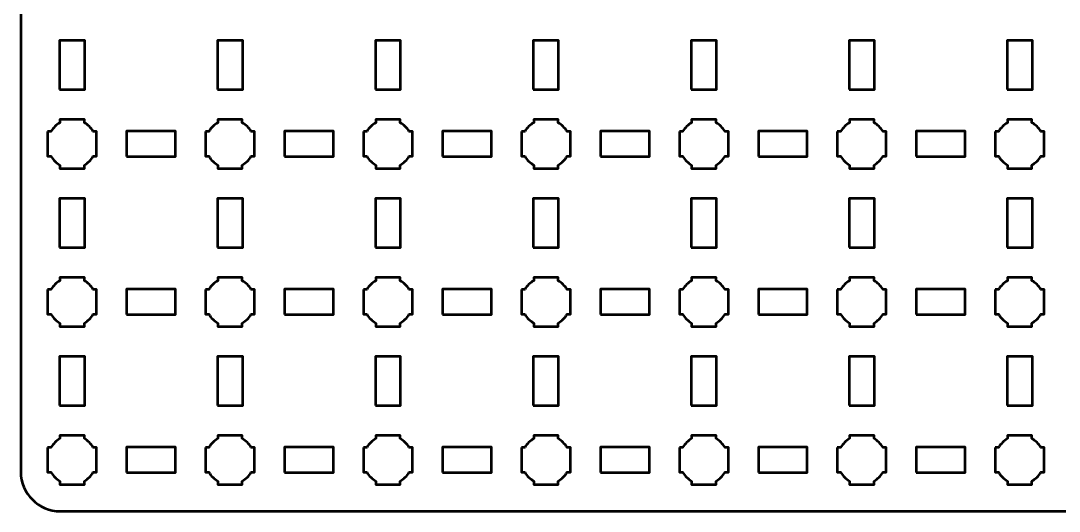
# Model space of a CAD drawing. Header units: centimetres. Extents: x -24.1 to 3.1, y -28.5 to -1.2.
# Drawn here: x -24.15 to -11, y -28.5 to -22.29 of the extents above; entities that cross this region are included whole.
import ezdxf

# ---------------------------------------------------------------- set-up
doc = ezdxf.new("R2010")
doc.units = ezdxf.units.CM
doc.header["$MEASUREMENT"] = 0
doc.layers.add('Layer 1', color=7, linetype='Continuous')

msp = doc.modelspace()

# ---------------------------------------------------------------- linework, layer by layer
at = {"layer": 'Layer 1', "color": 250, "lineweight": 53}
for points in [[(-23.66, -23.16), (-23.34, -23.16), (-23.34, -22.54), (-23.66, -22.54), (-23.66, -23.16)], [(-21.66, -23.16), (-21.34, -23.16), (-21.34, -22.54), (-21.66, -22.54), (-21.66, -23.16)], [(-19.66, -23.16), (-19.34, -23.16), (-19.34, -22.54), (-19.66, -22.54), (-19.66, -23.16)], [(-17.66, -23.16), (-17.34, -23.16), (-17.34, -22.54), (-17.66, -22.54), (-17.66, -23.16)], [(-15.66, -23.16), (-15.34, -23.16), (-15.34, -22.54), (-15.66, -22.54), (-15.66, -23.16)], [(-13.66, -23.16), (-13.34, -23.16), (-13.34, -22.54), (-13.66, -22.54), (-13.66, -23.16)], [(-11.66, -23.16), (-11.34, -23.16), (-11.34, -22.54), (-11.66, -22.54), (-11.66, -23.16)], [(-22.81, -24.01), (-22.19, -24.01), (-22.19, -23.69), (-22.81, -23.69), (-22.81, -24.01)], [(-20.81, -24.01), (-20.19, -24.01), (-20.19, -23.69), (-20.81, -23.69), (-20.81, -24.01)], [(-18.81, -24.01), (-18.19, -24.01), (-18.19, -23.69), (-18.81, -23.69), (-18.81, -24.01)], [(-16.81, -24.01), (-16.19, -24.01), (-16.19, -23.69), (-16.81, -23.69), (-16.81, -24.01)], [(-14.81, -24.01), (-14.19, -24.01), (-14.19, -23.69), (-14.81, -23.69), (-14.81, -24.01)], [(-12.81, -24.01), (-12.19, -24.01), (-12.19, -23.69), (-12.81, -23.69), (-12.81, -24.01)], [(-23.66, -25.16), (-23.34, -25.16), (-23.34, -24.54), (-23.66, -24.54), (-23.66, -25.16)], [(-21.66, -25.16), (-21.34, -25.16), (-21.34, -24.54), (-21.66, -24.54), (-21.66, -25.16)], [(-19.66, -25.16), (-19.34, -25.16), (-19.34, -24.54), (-19.66, -24.54), (-19.66, -25.16)], [(-17.66, -25.16), (-17.34, -25.16), (-17.34, -24.54), (-17.66, -24.54), (-17.66, -25.16)], [(-15.66, -25.16), (-15.34, -25.16), (-15.34, -24.54), (-15.66, -24.54), (-15.66, -25.16)], [(-13.66, -25.16), (-13.34, -25.16), (-13.34, -24.54), (-13.66, -24.54), (-13.66, -25.16)], [(-11.66, -25.16), (-11.34, -25.16), (-11.34, -24.54), (-11.66, -24.54), (-11.66, -25.16)], [(-22.81, -26.01), (-22.19, -26.01), (-22.19, -25.69), (-22.81, -25.69), (-22.81, -26.01)], [(-20.81, -26.01), (-20.19, -26.01), (-20.19, -25.69), (-20.81, -25.69), (-20.81, -26.01)], [(-18.81, -26.01), (-18.19, -26.01), (-18.19, -25.69), (-18.81, -25.69), (-18.81, -26.01)], [(-16.81, -26.01), (-16.19, -26.01), (-16.19, -25.69), (-16.81, -25.69), (-16.81, -26.01)], [(-14.81, -26.01), (-14.19, -26.01), (-14.19, -25.69), (-14.81, -25.69), (-14.81, -26.01)], [(-12.81, -26.01), (-12.19, -26.01), (-12.19, -25.69), (-12.81, -25.69), (-12.81, -26.01)], [(-23.66, -27.16), (-23.34, -27.16), (-23.34, -26.54), (-23.66, -26.54), (-23.66, -27.16)], [(-21.66, -27.16), (-21.34, -27.16), (-21.34, -26.54), (-21.66, -26.54), (-21.66, -27.16)], [(-19.66, -27.16), (-19.34, -27.16), (-19.34, -26.54), (-19.66, -26.54), (-19.66, -27.16)], [(-17.66, -27.16), (-17.34, -27.16), (-17.34, -26.54), (-17.66, -26.54), (-17.66, -27.16)], [(-15.66, -27.16), (-15.34, -27.16), (-15.34, -26.54), (-15.66, -26.54), (-15.66, -27.16)], [(-13.66, -27.16), (-13.34, -27.16), (-13.34, -26.54), (-13.66, -26.54), (-13.66, -27.16)], [(-11.66, -27.16), (-11.34, -27.16), (-11.34, -26.54), (-11.66, -26.54), (-11.66, -27.16)], [(-22.81, -28.01), (-22.19, -28.01), (-22.19, -27.69), (-22.81, -27.69), (-22.81, -28.01)], [(-20.81, -28.01), (-20.19, -28.01), (-20.19, -27.69), (-20.81, -27.69), (-20.81, -28.01)], [(-18.81, -28.01), (-18.19, -28.01), (-18.19, -27.69), (-18.81, -27.69), (-18.81, -28.01)], [(-16.81, -28.01), (-16.19, -28.01), (-16.19, -27.69), (-16.81, -27.69), (-16.81, -28.01)], [(-14.81, -28.01), (-14.19, -28.01), (-14.19, -27.69), (-14.81, -27.69), (-14.81, -28.01)], [(-12.81, -28.01), (-12.19, -28.01), (-12.19, -27.69), (-12.81, -27.69), (-12.81, -28.01)]]:
    msp.add_lwpolyline(points, close=True, dxfattribs=at)
msp.add_open_spline([(-24.15, -28), (-24.15, -28), (-24.15, -1.7), (-24.15, -1.7), (-24.15, -1.7), (-24.15, -1.42391), (-23.92609, -1.2), (-23.65, -1.2), (-23.65, -1.2), (-23.65, -1.2), (2.65, -1.2), (2.65, -1.2), (2.65, -1.2), (2.92609, -1.2), (3.15, -1.42391), (3.15, -1.7), (3.15, -1.7), (3.15, -1.7), (3.15, -28), (3.15, -28), (3.15, -28), (3.15, -28.27609), (2.92609, -28.5), (2.65, -28.5), (2.65, -28.5), (2.65, -28.5), (-23.65, -28.5), (-23.65, -28.5), (-23.65, -28.5), (-23.92609, -28.5), (-24.15, -28.27609), (-24.15, -28)], degree=3, knots=[0, 0, 0, 0, 0.125, 0.125, 0.125, 0.125, 0.25, 0.25, 0.25, 0.25, 0.375, 0.375, 0.375, 0.375, 0.5, 0.5, 0.5, 0.5, 0.625, 0.625, 0.625, 0.625, 0.75, 0.75, 0.75, 0.75, 0.875, 0.875, 0.875, 0.875, 1, 1, 1, 1], dxfattribs=at)
at = {"layer": 'Layer 1', "lineweight": 53}
for points in [[(-23.81, -23.695), (-23.81, -23.695), (-23.76851, -23.695), (-23.76851, -23.695), (-23.76851, -23.695), (-23.74128, -23.64795), (-23.70205, -23.60872), (-23.655, -23.58149), (-23.655, -23.58149), (-23.655, -23.58149), (-23.655, -23.54), (-23.655, -23.54), (-23.655, -23.54), (-23.655, -23.54), (-23.5, -23.54), (-23.5, -23.54), (-23.5, -23.54), (-23.5, -23.54), (-23.345, -23.54), (-23.345, -23.54), (-23.345, -23.54), (-23.345, -23.54), (-23.345, -23.58149), (-23.345, -23.58149), (-23.345, -23.58149), (-23.29795, -23.60872), (-23.25872, -23.64795), (-23.23149, -23.695), (-23.23149, -23.695), (-23.23149, -23.695), (-23.19, -23.695), (-23.19, -23.695), (-23.19, -23.695), (-23.19, -23.695), (-23.19, -23.85), (-23.19, -23.85), (-23.19, -23.85), (-23.19, -23.85), (-23.19, -24.005), (-23.19, -24.005), (-23.19, -24.005), (-23.19, -24.005), (-23.23149, -24.005), (-23.23149, -24.005), (-23.23149, -24.005), (-23.25872, -24.05205), (-23.29795, -24.09128), (-23.345, -24.11851), (-23.345, -24.11851), (-23.345, -24.11851), (-23.345, -24.16), (-23.345, -24.16), (-23.345, -24.16), (-23.345, -24.16), (-23.5, -24.16), (-23.5, -24.16), (-23.5, -24.16), (-23.5, -24.16), (-23.655, -24.16), (-23.655, -24.16), (-23.655, -24.16), (-23.655, -24.16), (-23.655, -24.11851), (-23.655, -24.11851), (-23.655, -24.11851), (-23.70205, -24.09128), (-23.74128, -24.05205), (-23.76851, -24.005), (-23.76851, -24.005), (-23.76851, -24.005), (-23.81, -24.005), (-23.81, -24.005), (-23.81, -24.005), (-23.81, -24.005), (-23.81, -23.85), (-23.81, -23.85), (-23.81, -23.85), (-23.81, -23.85), (-23.81, -23.695), (-23.81, -23.695)], [(-21.81, -23.695), (-21.81, -23.695), (-21.76851, -23.695), (-21.76851, -23.695), (-21.76851, -23.695), (-21.74128, -23.64795), (-21.70205, -23.60872), (-21.655, -23.58149), (-21.655, -23.58149), (-21.655, -23.58149), (-21.655, -23.54), (-21.655, -23.54), (-21.655, -23.54), (-21.655, -23.54), (-21.5, -23.54), (-21.5, -23.54), (-21.5, -23.54), (-21.5, -23.54), (-21.345, -23.54), (-21.345, -23.54), (-21.345, -23.54), (-21.345, -23.54), (-21.345, -23.58149), (-21.345, -23.58149), (-21.345, -23.58149), (-21.29795, -23.60872), (-21.25872, -23.64795), (-21.23149, -23.695), (-21.23149, -23.695), (-21.23149, -23.695), (-21.19, -23.695), (-21.19, -23.695), (-21.19, -23.695), (-21.19, -23.695), (-21.19, -23.85), (-21.19, -23.85), (-21.19, -23.85), (-21.19, -23.85), (-21.19, -24.005), (-21.19, -24.005), (-21.19, -24.005), (-21.19, -24.005), (-21.23149, -24.005), (-21.23149, -24.005), (-21.23149, -24.005), (-21.25872, -24.05205), (-21.29795, -24.09128), (-21.345, -24.11851), (-21.345, -24.11851), (-21.345, -24.11851), (-21.345, -24.16), (-21.345, -24.16), (-21.345, -24.16), (-21.345, -24.16), (-21.5, -24.16), (-21.5, -24.16), (-21.5, -24.16), (-21.5, -24.16), (-21.655, -24.16), (-21.655, -24.16), (-21.655, -24.16), (-21.655, -24.16), (-21.655, -24.11851), (-21.655, -24.11851), (-21.655, -24.11851), (-21.70205, -24.09128), (-21.74128, -24.05205), (-21.76851, -24.005), (-21.76851, -24.005), (-21.76851, -24.005), (-21.81, -24.005), (-21.81, -24.005), (-21.81, -24.005), (-21.81, -24.005), (-21.81, -23.85), (-21.81, -23.85), (-21.81, -23.85), (-21.81, -23.85), (-21.81, -23.695), (-21.81, -23.695)], [(-19.81, -23.695), (-19.81, -23.695), (-19.76851, -23.695), (-19.76851, -23.695), (-19.76851, -23.695), (-19.74128, -23.64795), (-19.70205, -23.60872), (-19.655, -23.58149), (-19.655, -23.58149), (-19.655, -23.58149), (-19.655, -23.54), (-19.655, -23.54), (-19.655, -23.54), (-19.655, -23.54), (-19.5, -23.54), (-19.5, -23.54), (-19.5, -23.54), (-19.5, -23.54), (-19.345, -23.54), (-19.345, -23.54), (-19.345, -23.54), (-19.345, -23.54), (-19.345, -23.58149), (-19.345, -23.58149), (-19.345, -23.58149), (-19.29795, -23.60872), (-19.25872, -23.64795), (-19.23149, -23.695), (-19.23149, -23.695), (-19.23149, -23.695), (-19.19, -23.695), (-19.19, -23.695), (-19.19, -23.695), (-19.19, -23.695), (-19.19, -23.85), (-19.19, -23.85), (-19.19, -23.85), (-19.19, -23.85), (-19.19, -24.005), (-19.19, -24.005), (-19.19, -24.005), (-19.19, -24.005), (-19.23149, -24.005), (-19.23149, -24.005), (-19.23149, -24.005), (-19.25872, -24.05205), (-19.29795, -24.09128), (-19.345, -24.11851), (-19.345, -24.11851), (-19.345, -24.11851), (-19.345, -24.16), (-19.345, -24.16), (-19.345, -24.16), (-19.345, -24.16), (-19.5, -24.16), (-19.5, -24.16), (-19.5, -24.16), (-19.5, -24.16), (-19.655, -24.16), (-19.655, -24.16), (-19.655, -24.16), (-19.655, -24.16), (-19.655, -24.11851), (-19.655, -24.11851), (-19.655, -24.11851), (-19.70205, -24.09128), (-19.74128, -24.05205), (-19.76851, -24.005), (-19.76851, -24.005), (-19.76851, -24.005), (-19.81, -24.005), (-19.81, -24.005), (-19.81, -24.005), (-19.81, -24.005), (-19.81, -23.85), (-19.81, -23.85), (-19.81, -23.85), (-19.81, -23.85), (-19.81, -23.695), (-19.81, -23.695)], [(-17.81, -23.695), (-17.81, -23.695), (-17.76851, -23.695), (-17.76851, -23.695), (-17.76851, -23.695), (-17.74128, -23.64795), (-17.70205, -23.60872), (-17.655, -23.58149), (-17.655, -23.58149), (-17.655, -23.58149), (-17.655, -23.54), (-17.655, -23.54), (-17.655, -23.54), (-17.655, -23.54), (-17.5, -23.54), (-17.5, -23.54), (-17.5, -23.54), (-17.5, -23.54), (-17.345, -23.54), (-17.345, -23.54), (-17.345, -23.54), (-17.345, -23.54), (-17.345, -23.58149), (-17.345, -23.58149), (-17.345, -23.58149), (-17.29795, -23.60872), (-17.25872, -23.64795), (-17.23149, -23.695), (-17.23149, -23.695), (-17.23149, -23.695), (-17.19, -23.695), (-17.19, -23.695), (-17.19, -23.695), (-17.19, -23.695), (-17.19, -23.85), (-17.19, -23.85), (-17.19, -23.85), (-17.19, -23.85), (-17.19, -24.005), (-17.19, -24.005), (-17.19, -24.005), (-17.19, -24.005), (-17.23149, -24.005), (-17.23149, -24.005), (-17.23149, -24.005), (-17.25872, -24.05205), (-17.29795, -24.09128), (-17.345, -24.11851), (-17.345, -24.11851), (-17.345, -24.11851), (-17.345, -24.16), (-17.345, -24.16), (-17.345, -24.16), (-17.345, -24.16), (-17.5, -24.16), (-17.5, -24.16), (-17.5, -24.16), (-17.5, -24.16), (-17.655, -24.16), (-17.655, -24.16), (-17.655, -24.16), (-17.655, -24.16), (-17.655, -24.11851), (-17.655, -24.11851), (-17.655, -24.11851), (-17.70205, -24.09128), (-17.74128, -24.05205), (-17.76851, -24.005), (-17.76851, -24.005), (-17.76851, -24.005), (-17.81, -24.005), (-17.81, -24.005), (-17.81, -24.005), (-17.81, -24.005), (-17.81, -23.85), (-17.81, -23.85), (-17.81, -23.85), (-17.81, -23.85), (-17.81, -23.695), (-17.81, -23.695)], [(-15.81, -23.695), (-15.81, -23.695), (-15.76851, -23.695), (-15.76851, -23.695), (-15.76851, -23.695), (-15.74128, -23.64795), (-15.70205, -23.60872), (-15.655, -23.58149), (-15.655, -23.58149), (-15.655, -23.58149), (-15.655, -23.54), (-15.655, -23.54), (-15.655, -23.54), (-15.655, -23.54), (-15.5, -23.54), (-15.5, -23.54), (-15.5, -23.54), (-15.5, -23.54), (-15.345, -23.54), (-15.345, -23.54), (-15.345, -23.54), (-15.345, -23.54), (-15.345, -23.58149), (-15.345, -23.58149), (-15.345, -23.58149), (-15.29795, -23.60872), (-15.25872, -23.64795), (-15.23149, -23.695), (-15.23149, -23.695), (-15.23149, -23.695), (-15.19, -23.695), (-15.19, -23.695), (-15.19, -23.695), (-15.19, -23.695), (-15.19, -23.85), (-15.19, -23.85), (-15.19, -23.85), (-15.19, -23.85), (-15.19, -24.005), (-15.19, -24.005), (-15.19, -24.005), (-15.19, -24.005), (-15.23149, -24.005), (-15.23149, -24.005), (-15.23149, -24.005), (-15.25872, -24.05205), (-15.29795, -24.09128), (-15.345, -24.11851), (-15.345, -24.11851), (-15.345, -24.11851), (-15.345, -24.16), (-15.345, -24.16), (-15.345, -24.16), (-15.345, -24.16), (-15.5, -24.16), (-15.5, -24.16), (-15.5, -24.16), (-15.5, -24.16), (-15.655, -24.16), (-15.655, -24.16), (-15.655, -24.16), (-15.655, -24.16), (-15.655, -24.11851), (-15.655, -24.11851), (-15.655, -24.11851), (-15.70205, -24.09128), (-15.74128, -24.05205), (-15.76851, -24.005), (-15.76851, -24.005), (-15.76851, -24.005), (-15.81, -24.005), (-15.81, -24.005), (-15.81, -24.005), (-15.81, -24.005), (-15.81, -23.85), (-15.81, -23.85), (-15.81, -23.85), (-15.81, -23.85), (-15.81, -23.695), (-15.81, -23.695)], [(-13.81, -23.695), (-13.81, -23.695), (-13.76851, -23.695), (-13.76851, -23.695), (-13.76851, -23.695), (-13.74128, -23.64795), (-13.70205, -23.60872), (-13.655, -23.58149), (-13.655, -23.58149), (-13.655, -23.58149), (-13.655, -23.54), (-13.655, -23.54), (-13.655, -23.54), (-13.655, -23.54), (-13.5, -23.54), (-13.5, -23.54), (-13.5, -23.54), (-13.5, -23.54), (-13.345, -23.54), (-13.345, -23.54), (-13.345, -23.54), (-13.345, -23.54), (-13.345, -23.58149), (-13.345, -23.58149), (-13.345, -23.58149), (-13.29795, -23.60872), (-13.25872, -23.64795), (-13.23149, -23.695), (-13.23149, -23.695), (-13.23149, -23.695), (-13.19, -23.695), (-13.19, -23.695), (-13.19, -23.695), (-13.19, -23.695), (-13.19, -23.85), (-13.19, -23.85), (-13.19, -23.85), (-13.19, -23.85), (-13.19, -24.005), (-13.19, -24.005), (-13.19, -24.005), (-13.19, -24.005), (-13.23149, -24.005), (-13.23149, -24.005), (-13.23149, -24.005), (-13.25872, -24.05205), (-13.29795, -24.09128), (-13.345, -24.11851), (-13.345, -24.11851), (-13.345, -24.11851), (-13.345, -24.16), (-13.345, -24.16), (-13.345, -24.16), (-13.345, -24.16), (-13.5, -24.16), (-13.5, -24.16), (-13.5, -24.16), (-13.5, -24.16), (-13.655, -24.16), (-13.655, -24.16), (-13.655, -24.16), (-13.655, -24.16), (-13.655, -24.11851), (-13.655, -24.11851), (-13.655, -24.11851), (-13.70205, -24.09128), (-13.74128, -24.05205), (-13.76851, -24.005), (-13.76851, -24.005), (-13.76851, -24.005), (-13.81, -24.005), (-13.81, -24.005), (-13.81, -24.005), (-13.81, -24.005), (-13.81, -23.85), (-13.81, -23.85), (-13.81, -23.85), (-13.81, -23.85), (-13.81, -23.695), (-13.81, -23.695)], [(-11.81, -23.695), (-11.81, -23.695), (-11.76851, -23.695), (-11.76851, -23.695), (-11.76851, -23.695), (-11.74128, -23.64795), (-11.70205, -23.60872), (-11.655, -23.58149), (-11.655, -23.58149), (-11.655, -23.58149), (-11.655, -23.54), (-11.655, -23.54), (-11.655, -23.54), (-11.655, -23.54), (-11.5, -23.54), (-11.5, -23.54), (-11.5, -23.54), (-11.5, -23.54), (-11.345, -23.54), (-11.345, -23.54), (-11.345, -23.54), (-11.345, -23.54), (-11.345, -23.58149), (-11.345, -23.58149), (-11.345, -23.58149), (-11.29795, -23.60872), (-11.25872, -23.64795), (-11.23149, -23.695), (-11.23149, -23.695), (-11.23149, -23.695), (-11.19, -23.695), (-11.19, -23.695), (-11.19, -23.695), (-11.19, -23.695), (-11.19, -23.85), (-11.19, -23.85), (-11.19, -23.85), (-11.19, -23.85), (-11.19, -24.005), (-11.19, -24.005), (-11.19, -24.005), (-11.19, -24.005), (-11.23149, -24.005), (-11.23149, -24.005), (-11.23149, -24.005), (-11.25872, -24.05205), (-11.29795, -24.09128), (-11.345, -24.11851), (-11.345, -24.11851), (-11.345, -24.11851), (-11.345, -24.16), (-11.345, -24.16), (-11.345, -24.16), (-11.345, -24.16), (-11.5, -24.16), (-11.5, -24.16), (-11.5, -24.16), (-11.5, -24.16), (-11.655, -24.16), (-11.655, -24.16), (-11.655, -24.16), (-11.655, -24.16), (-11.655, -24.11851), (-11.655, -24.11851), (-11.655, -24.11851), (-11.70205, -24.09128), (-11.74128, -24.05205), (-11.76851, -24.005), (-11.76851, -24.005), (-11.76851, -24.005), (-11.81, -24.005), (-11.81, -24.005), (-11.81, -24.005), (-11.81, -24.005), (-11.81, -23.85), (-11.81, -23.85), (-11.81, -23.85), (-11.81, -23.85), (-11.81, -23.695), (-11.81, -23.695)], [(-23.81, -25.695), (-23.81, -25.695), (-23.76851, -25.695), (-23.76851, -25.695), (-23.76851, -25.695), (-23.74128, -25.64795), (-23.70205, -25.60872), (-23.655, -25.58149), (-23.655, -25.58149), (-23.655, -25.58149), (-23.655, -25.54), (-23.655, -25.54), (-23.655, -25.54), (-23.655, -25.54), (-23.5, -25.54), (-23.5, -25.54), (-23.5, -25.54), (-23.5, -25.54), (-23.345, -25.54), (-23.345, -25.54), (-23.345, -25.54), (-23.345, -25.54), (-23.345, -25.58149), (-23.345, -25.58149), (-23.345, -25.58149), (-23.29795, -25.60872), (-23.25872, -25.64795), (-23.23149, -25.695), (-23.23149, -25.695), (-23.23149, -25.695), (-23.19, -25.695), (-23.19, -25.695), (-23.19, -25.695), (-23.19, -25.695), (-23.19, -25.85), (-23.19, -25.85), (-23.19, -25.85), (-23.19, -25.85), (-23.19, -26.005), (-23.19, -26.005), (-23.19, -26.005), (-23.19, -26.005), (-23.23149, -26.005), (-23.23149, -26.005), (-23.23149, -26.005), (-23.25872, -26.05205), (-23.29795, -26.09128), (-23.345, -26.11851), (-23.345, -26.11851), (-23.345, -26.11851), (-23.345, -26.16), (-23.345, -26.16), (-23.345, -26.16), (-23.345, -26.16), (-23.5, -26.16), (-23.5, -26.16), (-23.5, -26.16), (-23.5, -26.16), (-23.655, -26.16), (-23.655, -26.16), (-23.655, -26.16), (-23.655, -26.16), (-23.655, -26.11851), (-23.655, -26.11851), (-23.655, -26.11851), (-23.70205, -26.09128), (-23.74128, -26.05205), (-23.76851, -26.005), (-23.76851, -26.005), (-23.76851, -26.005), (-23.81, -26.005), (-23.81, -26.005), (-23.81, -26.005), (-23.81, -26.005), (-23.81, -25.85), (-23.81, -25.85), (-23.81, -25.85), (-23.81, -25.85), (-23.81, -25.695), (-23.81, -25.695)], [(-21.81, -25.695), (-21.81, -25.695), (-21.76851, -25.695), (-21.76851, -25.695), (-21.76851, -25.695), (-21.74128, -25.64795), (-21.70205, -25.60872), (-21.655, -25.58149), (-21.655, -25.58149), (-21.655, -25.58149), (-21.655, -25.54), (-21.655, -25.54), (-21.655, -25.54), (-21.655, -25.54), (-21.5, -25.54), (-21.5, -25.54), (-21.5, -25.54), (-21.5, -25.54), (-21.345, -25.54), (-21.345, -25.54), (-21.345, -25.54), (-21.345, -25.54), (-21.345, -25.58149), (-21.345, -25.58149), (-21.345, -25.58149), (-21.29795, -25.60872), (-21.25872, -25.64795), (-21.23149, -25.695), (-21.23149, -25.695), (-21.23149, -25.695), (-21.19, -25.695), (-21.19, -25.695), (-21.19, -25.695), (-21.19, -25.695), (-21.19, -25.85), (-21.19, -25.85), (-21.19, -25.85), (-21.19, -25.85), (-21.19, -26.005), (-21.19, -26.005), (-21.19, -26.005), (-21.19, -26.005), (-21.23149, -26.005), (-21.23149, -26.005), (-21.23149, -26.005), (-21.25872, -26.05205), (-21.29795, -26.09128), (-21.345, -26.11851), (-21.345, -26.11851), (-21.345, -26.11851), (-21.345, -26.16), (-21.345, -26.16), (-21.345, -26.16), (-21.345, -26.16), (-21.5, -26.16), (-21.5, -26.16), (-21.5, -26.16), (-21.5, -26.16), (-21.655, -26.16), (-21.655, -26.16), (-21.655, -26.16), (-21.655, -26.16), (-21.655, -26.11851), (-21.655, -26.11851), (-21.655, -26.11851), (-21.70205, -26.09128), (-21.74128, -26.05205), (-21.76851, -26.005), (-21.76851, -26.005), (-21.76851, -26.005), (-21.81, -26.005), (-21.81, -26.005), (-21.81, -26.005), (-21.81, -26.005), (-21.81, -25.85), (-21.81, -25.85), (-21.81, -25.85), (-21.81, -25.85), (-21.81, -25.695), (-21.81, -25.695)], [(-19.81, -25.695), (-19.81, -25.695), (-19.76851, -25.695), (-19.76851, -25.695), (-19.76851, -25.695), (-19.74128, -25.64795), (-19.70205, -25.60872), (-19.655, -25.58149), (-19.655, -25.58149), (-19.655, -25.58149), (-19.655, -25.54), (-19.655, -25.54), (-19.655, -25.54), (-19.655, -25.54), (-19.5, -25.54), (-19.5, -25.54), (-19.5, -25.54), (-19.5, -25.54), (-19.345, -25.54), (-19.345, -25.54), (-19.345, -25.54), (-19.345, -25.54), (-19.345, -25.58149), (-19.345, -25.58149), (-19.345, -25.58149), (-19.29795, -25.60872), (-19.25872, -25.64795), (-19.23149, -25.695), (-19.23149, -25.695), (-19.23149, -25.695), (-19.19, -25.695), (-19.19, -25.695), (-19.19, -25.695), (-19.19, -25.695), (-19.19, -25.85), (-19.19, -25.85), (-19.19, -25.85), (-19.19, -25.85), (-19.19, -26.005), (-19.19, -26.005), (-19.19, -26.005), (-19.19, -26.005), (-19.23149, -26.005), (-19.23149, -26.005), (-19.23149, -26.005), (-19.25872, -26.05205), (-19.29795, -26.09128), (-19.345, -26.11851), (-19.345, -26.11851), (-19.345, -26.11851), (-19.345, -26.16), (-19.345, -26.16), (-19.345, -26.16), (-19.345, -26.16), (-19.5, -26.16), (-19.5, -26.16), (-19.5, -26.16), (-19.5, -26.16), (-19.655, -26.16), (-19.655, -26.16), (-19.655, -26.16), (-19.655, -26.16), (-19.655, -26.11851), (-19.655, -26.11851), (-19.655, -26.11851), (-19.70205, -26.09128), (-19.74128, -26.05205), (-19.76851, -26.005), (-19.76851, -26.005), (-19.76851, -26.005), (-19.81, -26.005), (-19.81, -26.005), (-19.81, -26.005), (-19.81, -26.005), (-19.81, -25.85), (-19.81, -25.85), (-19.81, -25.85), (-19.81, -25.85), (-19.81, -25.695), (-19.81, -25.695)], [(-17.81, -25.695), (-17.81, -25.695), (-17.76851, -25.695), (-17.76851, -25.695), (-17.76851, -25.695), (-17.74128, -25.64795), (-17.70205, -25.60872), (-17.655, -25.58149), (-17.655, -25.58149), (-17.655, -25.58149), (-17.655, -25.54), (-17.655, -25.54), (-17.655, -25.54), (-17.655, -25.54), (-17.5, -25.54), (-17.5, -25.54), (-17.5, -25.54), (-17.5, -25.54), (-17.345, -25.54), (-17.345, -25.54), (-17.345, -25.54), (-17.345, -25.54), (-17.345, -25.58149), (-17.345, -25.58149), (-17.345, -25.58149), (-17.29795, -25.60872), (-17.25872, -25.64795), (-17.23149, -25.695), (-17.23149, -25.695), (-17.23149, -25.695), (-17.19, -25.695), (-17.19, -25.695), (-17.19, -25.695), (-17.19, -25.695), (-17.19, -25.85), (-17.19, -25.85), (-17.19, -25.85), (-17.19, -25.85), (-17.19, -26.005), (-17.19, -26.005), (-17.19, -26.005), (-17.19, -26.005), (-17.23149, -26.005), (-17.23149, -26.005), (-17.23149, -26.005), (-17.25872, -26.05205), (-17.29795, -26.09128), (-17.345, -26.11851), (-17.345, -26.11851), (-17.345, -26.11851), (-17.345, -26.16), (-17.345, -26.16), (-17.345, -26.16), (-17.345, -26.16), (-17.5, -26.16), (-17.5, -26.16), (-17.5, -26.16), (-17.5, -26.16), (-17.655, -26.16), (-17.655, -26.16), (-17.655, -26.16), (-17.655, -26.16), (-17.655, -26.11851), (-17.655, -26.11851), (-17.655, -26.11851), (-17.70205, -26.09128), (-17.74128, -26.05205), (-17.76851, -26.005), (-17.76851, -26.005), (-17.76851, -26.005), (-17.81, -26.005), (-17.81, -26.005), (-17.81, -26.005), (-17.81, -26.005), (-17.81, -25.85), (-17.81, -25.85), (-17.81, -25.85), (-17.81, -25.85), (-17.81, -25.695), (-17.81, -25.695)], [(-15.81, -25.695), (-15.81, -25.695), (-15.76851, -25.695), (-15.76851, -25.695), (-15.76851, -25.695), (-15.74128, -25.64795), (-15.70205, -25.60872), (-15.655, -25.58149), (-15.655, -25.58149), (-15.655, -25.58149), (-15.655, -25.54), (-15.655, -25.54), (-15.655, -25.54), (-15.655, -25.54), (-15.5, -25.54), (-15.5, -25.54), (-15.5, -25.54), (-15.5, -25.54), (-15.345, -25.54), (-15.345, -25.54), (-15.345, -25.54), (-15.345, -25.54), (-15.345, -25.58149), (-15.345, -25.58149), (-15.345, -25.58149), (-15.29795, -25.60872), (-15.25872, -25.64795), (-15.23149, -25.695), (-15.23149, -25.695), (-15.23149, -25.695), (-15.19, -25.695), (-15.19, -25.695), (-15.19, -25.695), (-15.19, -25.695), (-15.19, -25.85), (-15.19, -25.85), (-15.19, -25.85), (-15.19, -25.85), (-15.19, -26.005), (-15.19, -26.005), (-15.19, -26.005), (-15.19, -26.005), (-15.23149, -26.005), (-15.23149, -26.005), (-15.23149, -26.005), (-15.25872, -26.05205), (-15.29795, -26.09128), (-15.345, -26.11851), (-15.345, -26.11851), (-15.345, -26.11851), (-15.345, -26.16), (-15.345, -26.16), (-15.345, -26.16), (-15.345, -26.16), (-15.5, -26.16), (-15.5, -26.16), (-15.5, -26.16), (-15.5, -26.16), (-15.655, -26.16), (-15.655, -26.16), (-15.655, -26.16), (-15.655, -26.16), (-15.655, -26.11851), (-15.655, -26.11851), (-15.655, -26.11851), (-15.70205, -26.09128), (-15.74128, -26.05205), (-15.76851, -26.005), (-15.76851, -26.005), (-15.76851, -26.005), (-15.81, -26.005), (-15.81, -26.005), (-15.81, -26.005), (-15.81, -26.005), (-15.81, -25.85), (-15.81, -25.85), (-15.81, -25.85), (-15.81, -25.85), (-15.81, -25.695), (-15.81, -25.695)], [(-13.81, -25.695), (-13.81, -25.695), (-13.76851, -25.695), (-13.76851, -25.695), (-13.76851, -25.695), (-13.74128, -25.64795), (-13.70205, -25.60872), (-13.655, -25.58149), (-13.655, -25.58149), (-13.655, -25.58149), (-13.655, -25.54), (-13.655, -25.54), (-13.655, -25.54), (-13.655, -25.54), (-13.5, -25.54), (-13.5, -25.54), (-13.5, -25.54), (-13.5, -25.54), (-13.345, -25.54), (-13.345, -25.54), (-13.345, -25.54), (-13.345, -25.54), (-13.345, -25.58149), (-13.345, -25.58149), (-13.345, -25.58149), (-13.29795, -25.60872), (-13.25872, -25.64795), (-13.23149, -25.695), (-13.23149, -25.695), (-13.23149, -25.695), (-13.19, -25.695), (-13.19, -25.695), (-13.19, -25.695), (-13.19, -25.695), (-13.19, -25.85), (-13.19, -25.85), (-13.19, -25.85), (-13.19, -25.85), (-13.19, -26.005), (-13.19, -26.005), (-13.19, -26.005), (-13.19, -26.005), (-13.23149, -26.005), (-13.23149, -26.005), (-13.23149, -26.005), (-13.25872, -26.05205), (-13.29795, -26.09128), (-13.345, -26.11851), (-13.345, -26.11851), (-13.345, -26.11851), (-13.345, -26.16), (-13.345, -26.16), (-13.345, -26.16), (-13.345, -26.16), (-13.5, -26.16), (-13.5, -26.16), (-13.5, -26.16), (-13.5, -26.16), (-13.655, -26.16), (-13.655, -26.16), (-13.655, -26.16), (-13.655, -26.16), (-13.655, -26.11851), (-13.655, -26.11851), (-13.655, -26.11851), (-13.70205, -26.09128), (-13.74128, -26.05205), (-13.76851, -26.005), (-13.76851, -26.005), (-13.76851, -26.005), (-13.81, -26.005), (-13.81, -26.005), (-13.81, -26.005), (-13.81, -26.005), (-13.81, -25.85), (-13.81, -25.85), (-13.81, -25.85), (-13.81, -25.85), (-13.81, -25.695), (-13.81, -25.695)], [(-11.81, -25.695), (-11.81, -25.695), (-11.76851, -25.695), (-11.76851, -25.695), (-11.76851, -25.695), (-11.74128, -25.64795), (-11.70205, -25.60872), (-11.655, -25.58149), (-11.655, -25.58149), (-11.655, -25.58149), (-11.655, -25.54), (-11.655, -25.54), (-11.655, -25.54), (-11.655, -25.54), (-11.5, -25.54), (-11.5, -25.54), (-11.5, -25.54), (-11.5, -25.54), (-11.345, -25.54), (-11.345, -25.54), (-11.345, -25.54), (-11.345, -25.54), (-11.345, -25.58149), (-11.345, -25.58149), (-11.345, -25.58149), (-11.29795, -25.60872), (-11.25872, -25.64795), (-11.23149, -25.695), (-11.23149, -25.695), (-11.23149, -25.695), (-11.19, -25.695), (-11.19, -25.695), (-11.19, -25.695), (-11.19, -25.695), (-11.19, -25.85), (-11.19, -25.85), (-11.19, -25.85), (-11.19, -25.85), (-11.19, -26.005), (-11.19, -26.005), (-11.19, -26.005), (-11.19, -26.005), (-11.23149, -26.005), (-11.23149, -26.005), (-11.23149, -26.005), (-11.25872, -26.05205), (-11.29795, -26.09128), (-11.345, -26.11851), (-11.345, -26.11851), (-11.345, -26.11851), (-11.345, -26.16), (-11.345, -26.16), (-11.345, -26.16), (-11.345, -26.16), (-11.5, -26.16), (-11.5, -26.16), (-11.5, -26.16), (-11.5, -26.16), (-11.655, -26.16), (-11.655, -26.16), (-11.655, -26.16), (-11.655, -26.16), (-11.655, -26.11851), (-11.655, -26.11851), (-11.655, -26.11851), (-11.70205, -26.09128), (-11.74128, -26.05205), (-11.76851, -26.005), (-11.76851, -26.005), (-11.76851, -26.005), (-11.81, -26.005), (-11.81, -26.005), (-11.81, -26.005), (-11.81, -26.005), (-11.81, -25.85), (-11.81, -25.85), (-11.81, -25.85), (-11.81, -25.85), (-11.81, -25.695), (-11.81, -25.695)], [(-23.81, -27.695), (-23.81, -27.695), (-23.76851, -27.695), (-23.76851, -27.695), (-23.76851, -27.695), (-23.74128, -27.64795), (-23.70205, -27.60872), (-23.655, -27.58149), (-23.655, -27.58149), (-23.655, -27.58149), (-23.655, -27.54), (-23.655, -27.54), (-23.655, -27.54), (-23.655, -27.54), (-23.5, -27.54), (-23.5, -27.54), (-23.5, -27.54), (-23.5, -27.54), (-23.345, -27.54), (-23.345, -27.54), (-23.345, -27.54), (-23.345, -27.54), (-23.345, -27.58149), (-23.345, -27.58149), (-23.345, -27.58149), (-23.29795, -27.60872), (-23.25872, -27.64795), (-23.23149, -27.695), (-23.23149, -27.695), (-23.23149, -27.695), (-23.19, -27.695), (-23.19, -27.695), (-23.19, -27.695), (-23.19, -27.695), (-23.19, -27.85), (-23.19, -27.85), (-23.19, -27.85), (-23.19, -27.85), (-23.19, -28.005), (-23.19, -28.005), (-23.19, -28.005), (-23.19, -28.005), (-23.23149, -28.005), (-23.23149, -28.005), (-23.23149, -28.005), (-23.25872, -28.05205), (-23.29795, -28.09128), (-23.345, -28.11851), (-23.345, -28.11851), (-23.345, -28.11851), (-23.345, -28.16), (-23.345, -28.16), (-23.345, -28.16), (-23.345, -28.16), (-23.5, -28.16), (-23.5, -28.16), (-23.5, -28.16), (-23.5, -28.16), (-23.655, -28.16), (-23.655, -28.16), (-23.655, -28.16), (-23.655, -28.16), (-23.655, -28.11851), (-23.655, -28.11851), (-23.655, -28.11851), (-23.70205, -28.09128), (-23.74128, -28.05205), (-23.76851, -28.005), (-23.76851, -28.005), (-23.76851, -28.005), (-23.81, -28.005), (-23.81, -28.005), (-23.81, -28.005), (-23.81, -28.005), (-23.81, -27.85), (-23.81, -27.85), (-23.81, -27.85), (-23.81, -27.85), (-23.81, -27.695), (-23.81, -27.695)], [(-21.81, -27.695), (-21.81, -27.695), (-21.76851, -27.695), (-21.76851, -27.695), (-21.76851, -27.695), (-21.74128, -27.64795), (-21.70205, -27.60872), (-21.655, -27.58149), (-21.655, -27.58149), (-21.655, -27.58149), (-21.655, -27.54), (-21.655, -27.54), (-21.655, -27.54), (-21.655, -27.54), (-21.5, -27.54), (-21.5, -27.54), (-21.5, -27.54), (-21.5, -27.54), (-21.345, -27.54), (-21.345, -27.54), (-21.345, -27.54), (-21.345, -27.54), (-21.345, -27.58149), (-21.345, -27.58149), (-21.345, -27.58149), (-21.29795, -27.60872), (-21.25872, -27.64795), (-21.23149, -27.695), (-21.23149, -27.695), (-21.23149, -27.695), (-21.19, -27.695), (-21.19, -27.695), (-21.19, -27.695), (-21.19, -27.695), (-21.19, -27.85), (-21.19, -27.85), (-21.19, -27.85), (-21.19, -27.85), (-21.19, -28.005), (-21.19, -28.005), (-21.19, -28.005), (-21.19, -28.005), (-21.23149, -28.005), (-21.23149, -28.005), (-21.23149, -28.005), (-21.25872, -28.05205), (-21.29795, -28.09128), (-21.345, -28.11851), (-21.345, -28.11851), (-21.345, -28.11851), (-21.345, -28.16), (-21.345, -28.16), (-21.345, -28.16), (-21.345, -28.16), (-21.5, -28.16), (-21.5, -28.16), (-21.5, -28.16), (-21.5, -28.16), (-21.655, -28.16), (-21.655, -28.16), (-21.655, -28.16), (-21.655, -28.16), (-21.655, -28.11851), (-21.655, -28.11851), (-21.655, -28.11851), (-21.70205, -28.09128), (-21.74128, -28.05205), (-21.76851, -28.005), (-21.76851, -28.005), (-21.76851, -28.005), (-21.81, -28.005), (-21.81, -28.005), (-21.81, -28.005), (-21.81, -28.005), (-21.81, -27.85), (-21.81, -27.85), (-21.81, -27.85), (-21.81, -27.85), (-21.81, -27.695), (-21.81, -27.695)], [(-19.81, -27.695), (-19.81, -27.695), (-19.76851, -27.695), (-19.76851, -27.695), (-19.76851, -27.695), (-19.74128, -27.64795), (-19.70205, -27.60872), (-19.655, -27.58149), (-19.655, -27.58149), (-19.655, -27.58149), (-19.655, -27.54), (-19.655, -27.54), (-19.655, -27.54), (-19.655, -27.54), (-19.5, -27.54), (-19.5, -27.54), (-19.5, -27.54), (-19.5, -27.54), (-19.345, -27.54), (-19.345, -27.54), (-19.345, -27.54), (-19.345, -27.54), (-19.345, -27.58149), (-19.345, -27.58149), (-19.345, -27.58149), (-19.29795, -27.60872), (-19.25872, -27.64795), (-19.23149, -27.695), (-19.23149, -27.695), (-19.23149, -27.695), (-19.19, -27.695), (-19.19, -27.695), (-19.19, -27.695), (-19.19, -27.695), (-19.19, -27.85), (-19.19, -27.85), (-19.19, -27.85), (-19.19, -27.85), (-19.19, -28.005), (-19.19, -28.005), (-19.19, -28.005), (-19.19, -28.005), (-19.23149, -28.005), (-19.23149, -28.005), (-19.23149, -28.005), (-19.25872, -28.05205), (-19.29795, -28.09128), (-19.345, -28.11851), (-19.345, -28.11851), (-19.345, -28.11851), (-19.345, -28.16), (-19.345, -28.16), (-19.345, -28.16), (-19.345, -28.16), (-19.5, -28.16), (-19.5, -28.16), (-19.5, -28.16), (-19.5, -28.16), (-19.655, -28.16), (-19.655, -28.16), (-19.655, -28.16), (-19.655, -28.16), (-19.655, -28.11851), (-19.655, -28.11851), (-19.655, -28.11851), (-19.70205, -28.09128), (-19.74128, -28.05205), (-19.76851, -28.005), (-19.76851, -28.005), (-19.76851, -28.005), (-19.81, -28.005), (-19.81, -28.005), (-19.81, -28.005), (-19.81, -28.005), (-19.81, -27.85), (-19.81, -27.85), (-19.81, -27.85), (-19.81, -27.85), (-19.81, -27.695), (-19.81, -27.695)], [(-17.81, -27.695), (-17.81, -27.695), (-17.76851, -27.695), (-17.76851, -27.695), (-17.76851, -27.695), (-17.74128, -27.64795), (-17.70205, -27.60872), (-17.655, -27.58149), (-17.655, -27.58149), (-17.655, -27.58149), (-17.655, -27.54), (-17.655, -27.54), (-17.655, -27.54), (-17.655, -27.54), (-17.5, -27.54), (-17.5, -27.54), (-17.5, -27.54), (-17.5, -27.54), (-17.345, -27.54), (-17.345, -27.54), (-17.345, -27.54), (-17.345, -27.54), (-17.345, -27.58149), (-17.345, -27.58149), (-17.345, -27.58149), (-17.29795, -27.60872), (-17.25872, -27.64795), (-17.23149, -27.695), (-17.23149, -27.695), (-17.23149, -27.695), (-17.19, -27.695), (-17.19, -27.695), (-17.19, -27.695), (-17.19, -27.695), (-17.19, -27.85), (-17.19, -27.85), (-17.19, -27.85), (-17.19, -27.85), (-17.19, -28.005), (-17.19, -28.005), (-17.19, -28.005), (-17.19, -28.005), (-17.23149, -28.005), (-17.23149, -28.005), (-17.23149, -28.005), (-17.25872, -28.05205), (-17.29795, -28.09128), (-17.345, -28.11851), (-17.345, -28.11851), (-17.345, -28.11851), (-17.345, -28.16), (-17.345, -28.16), (-17.345, -28.16), (-17.345, -28.16), (-17.5, -28.16), (-17.5, -28.16), (-17.5, -28.16), (-17.5, -28.16), (-17.655, -28.16), (-17.655, -28.16), (-17.655, -28.16), (-17.655, -28.16), (-17.655, -28.11851), (-17.655, -28.11851), (-17.655, -28.11851), (-17.70205, -28.09128), (-17.74128, -28.05205), (-17.76851, -28.005), (-17.76851, -28.005), (-17.76851, -28.005), (-17.81, -28.005), (-17.81, -28.005), (-17.81, -28.005), (-17.81, -28.005), (-17.81, -27.85), (-17.81, -27.85), (-17.81, -27.85), (-17.81, -27.85), (-17.81, -27.695), (-17.81, -27.695)], [(-15.81, -27.695), (-15.81, -27.695), (-15.76851, -27.695), (-15.76851, -27.695), (-15.76851, -27.695), (-15.74128, -27.64795), (-15.70205, -27.60872), (-15.655, -27.58149), (-15.655, -27.58149), (-15.655, -27.58149), (-15.655, -27.54), (-15.655, -27.54), (-15.655, -27.54), (-15.655, -27.54), (-15.5, -27.54), (-15.5, -27.54), (-15.5, -27.54), (-15.5, -27.54), (-15.345, -27.54), (-15.345, -27.54), (-15.345, -27.54), (-15.345, -27.54), (-15.345, -27.58149), (-15.345, -27.58149), (-15.345, -27.58149), (-15.29795, -27.60872), (-15.25872, -27.64795), (-15.23149, -27.695), (-15.23149, -27.695), (-15.23149, -27.695), (-15.19, -27.695), (-15.19, -27.695), (-15.19, -27.695), (-15.19, -27.695), (-15.19, -27.85), (-15.19, -27.85), (-15.19, -27.85), (-15.19, -27.85), (-15.19, -28.005), (-15.19, -28.005), (-15.19, -28.005), (-15.19, -28.005), (-15.23149, -28.005), (-15.23149, -28.005), (-15.23149, -28.005), (-15.25872, -28.05205), (-15.29795, -28.09128), (-15.345, -28.11851), (-15.345, -28.11851), (-15.345, -28.11851), (-15.345, -28.16), (-15.345, -28.16), (-15.345, -28.16), (-15.345, -28.16), (-15.5, -28.16), (-15.5, -28.16), (-15.5, -28.16), (-15.5, -28.16), (-15.655, -28.16), (-15.655, -28.16), (-15.655, -28.16), (-15.655, -28.16), (-15.655, -28.11851), (-15.655, -28.11851), (-15.655, -28.11851), (-15.70205, -28.09128), (-15.74128, -28.05205), (-15.76851, -28.005), (-15.76851, -28.005), (-15.76851, -28.005), (-15.81, -28.005), (-15.81, -28.005), (-15.81, -28.005), (-15.81, -28.005), (-15.81, -27.85), (-15.81, -27.85), (-15.81, -27.85), (-15.81, -27.85), (-15.81, -27.695), (-15.81, -27.695)], [(-13.81, -27.695), (-13.81, -27.695), (-13.76851, -27.695), (-13.76851, -27.695), (-13.76851, -27.695), (-13.74128, -27.64795), (-13.70205, -27.60872), (-13.655, -27.58149), (-13.655, -27.58149), (-13.655, -27.58149), (-13.655, -27.54), (-13.655, -27.54), (-13.655, -27.54), (-13.655, -27.54), (-13.5, -27.54), (-13.5, -27.54), (-13.5, -27.54), (-13.5, -27.54), (-13.345, -27.54), (-13.345, -27.54), (-13.345, -27.54), (-13.345, -27.54), (-13.345, -27.58149), (-13.345, -27.58149), (-13.345, -27.58149), (-13.29795, -27.60872), (-13.25872, -27.64795), (-13.23149, -27.695), (-13.23149, -27.695), (-13.23149, -27.695), (-13.19, -27.695), (-13.19, -27.695), (-13.19, -27.695), (-13.19, -27.695), (-13.19, -27.85), (-13.19, -27.85), (-13.19, -27.85), (-13.19, -27.85), (-13.19, -28.005), (-13.19, -28.005), (-13.19, -28.005), (-13.19, -28.005), (-13.23149, -28.005), (-13.23149, -28.005), (-13.23149, -28.005), (-13.25872, -28.05205), (-13.29795, -28.09128), (-13.345, -28.11851), (-13.345, -28.11851), (-13.345, -28.11851), (-13.345, -28.16), (-13.345, -28.16), (-13.345, -28.16), (-13.345, -28.16), (-13.5, -28.16), (-13.5, -28.16), (-13.5, -28.16), (-13.5, -28.16), (-13.655, -28.16), (-13.655, -28.16), (-13.655, -28.16), (-13.655, -28.16), (-13.655, -28.11851), (-13.655, -28.11851), (-13.655, -28.11851), (-13.70205, -28.09128), (-13.74128, -28.05205), (-13.76851, -28.005), (-13.76851, -28.005), (-13.76851, -28.005), (-13.81, -28.005), (-13.81, -28.005), (-13.81, -28.005), (-13.81, -28.005), (-13.81, -27.85), (-13.81, -27.85), (-13.81, -27.85), (-13.81, -27.85), (-13.81, -27.695), (-13.81, -27.695)], [(-11.81, -27.695), (-11.81, -27.695), (-11.76851, -27.695), (-11.76851, -27.695), (-11.76851, -27.695), (-11.74128, -27.64795), (-11.70205, -27.60872), (-11.655, -27.58149), (-11.655, -27.58149), (-11.655, -27.58149), (-11.655, -27.54), (-11.655, -27.54), (-11.655, -27.54), (-11.655, -27.54), (-11.5, -27.54), (-11.5, -27.54), (-11.5, -27.54), (-11.5, -27.54), (-11.345, -27.54), (-11.345, -27.54), (-11.345, -27.54), (-11.345, -27.54), (-11.345, -27.58149), (-11.345, -27.58149), (-11.345, -27.58149), (-11.29795, -27.60872), (-11.25872, -27.64795), (-11.23149, -27.695), (-11.23149, -27.695), (-11.23149, -27.695), (-11.19, -27.695), (-11.19, -27.695), (-11.19, -27.695), (-11.19, -27.695), (-11.19, -27.85), (-11.19, -27.85), (-11.19, -27.85), (-11.19, -27.85), (-11.19, -28.005), (-11.19, -28.005), (-11.19, -28.005), (-11.19, -28.005), (-11.23149, -28.005), (-11.23149, -28.005), (-11.23149, -28.005), (-11.25872, -28.05205), (-11.29795, -28.09128), (-11.345, -28.11851), (-11.345, -28.11851), (-11.345, -28.11851), (-11.345, -28.16), (-11.345, -28.16), (-11.345, -28.16), (-11.345, -28.16), (-11.5, -28.16), (-11.5, -28.16), (-11.5, -28.16), (-11.5, -28.16), (-11.655, -28.16), (-11.655, -28.16), (-11.655, -28.16), (-11.655, -28.16), (-11.655, -28.11851), (-11.655, -28.11851), (-11.655, -28.11851), (-11.70205, -28.09128), (-11.74128, -28.05205), (-11.76851, -28.005), (-11.76851, -28.005), (-11.76851, -28.005), (-11.81, -28.005), (-11.81, -28.005), (-11.81, -28.005), (-11.81, -28.005), (-11.81, -27.85), (-11.81, -27.85), (-11.81, -27.85), (-11.81, -27.85), (-11.81, -27.695), (-11.81, -27.695)]]:
    msp.add_open_spline(points, degree=3, knots=[0, 0, 0, 0, 0.05, 0.05, 0.05, 0.05, 0.1, 0.1, 0.1, 0.1, 0.15, 0.15, 0.15, 0.15, 0.2, 0.2, 0.2, 0.2, 0.25, 0.25, 0.25, 0.25, 0.3, 0.3, 0.3, 0.3, 0.35, 0.35, 0.35, 0.35, 0.4, 0.4, 0.4, 0.4, 0.45, 0.45, 0.45, 0.45, 0.5, 0.5, 0.5, 0.5, 0.55, 0.55, 0.55, 0.55, 0.6, 0.6, 0.6, 0.6, 0.65, 0.65, 0.65, 0.65, 0.7, 0.7, 0.7, 0.7, 0.75, 0.75, 0.75, 0.75, 0.8, 0.8, 0.8, 0.8, 0.85, 0.85, 0.85, 0.85, 0.9, 0.9, 0.9, 0.9, 0.95, 0.95, 0.95, 0.95, 1, 1, 1, 1], dxfattribs=at)

doc.saveas('drawing.dxf')
